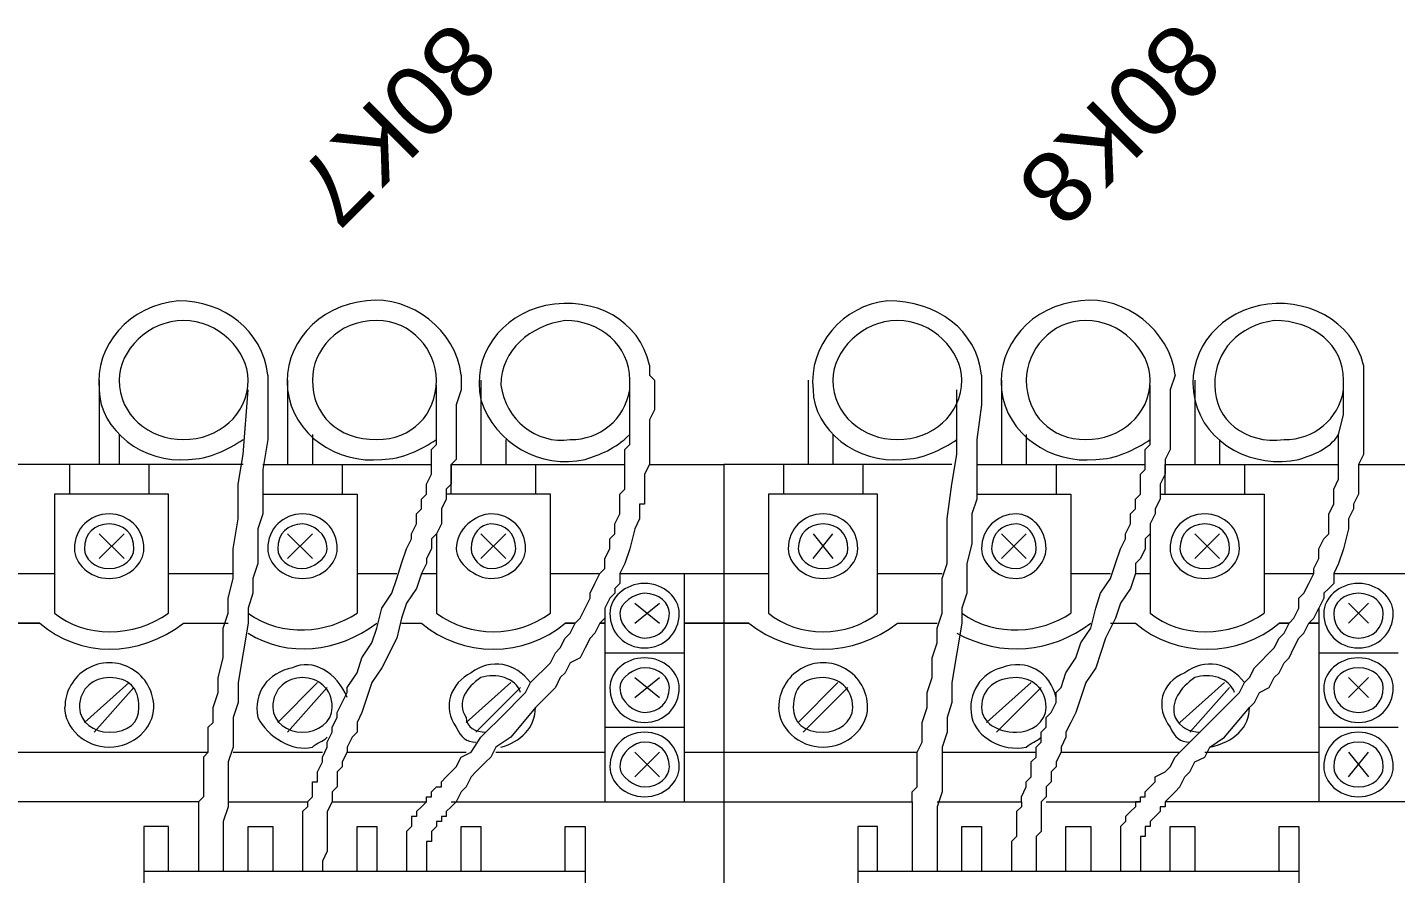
# Model space of a CAD drawing. Header units: millimetres. Extents: x 1004 to 59588, y 686 to 38112.
# Drawn here: x 27923.4 to 28085.8, y 7438.8 to 7539.2 of the extents above; entities that cross this region are included whole.
import ezdxf

# ---------------------------------------------------------------- set-up
doc = ezdxf.new("R2010")
doc.units = ezdxf.units.MM
doc.layers.add('PDF10_Geometry', color=7, linetype='Continuous')
doc.layers.add('PDF10_Text', color=7, linetype='Continuous')
doc.styles.add('PDF Arial', font='arial.ttf')

msp = doc.modelspace()

# ---------------------------------------------------------------- linework, layer by layer
at = {"layer": 'PDF10_Geometry', "lineweight": 0}
for points in [[(27997.22, 7499.14), (27997.22, 7497.96), (27997.81, 7497.37), (27997.81, 7496.78), (27997.81, 7496.2), (27997.81, 7495.61), (27997.81, 7495.02), (27997.81, 7493.84), (27997.22, 7492.67), (27997.22, 7491.49), (27997.22, 7490.31), (27997.22, 7488.55), (27997.22, 7487.37), (28006.05, 7487.37), (28006.05, 7353.84), (27996.63, 7353.84)], [(28081.93, 7499.14), (28081.93, 7497.96), (28081.93, 7497.37), (28081.93, 7496.78), (28081.93, 7496.2), (28081.93, 7495.61), (28081.93, 7495.02), (28081.93, 7493.84), (28081.93, 7492.67), (28081.93, 7491.49), (28081.93, 7490.31), (28081.93, 7488.55), (28081.34, 7487.37), (28090.16, 7487.37), (28090.16, 7353.84), (28081.34, 7353.84)], [(27951.93, 7497.96), (27951.93, 7494.43), (27951.93, 7490.31), (27951.34, 7486.78), (27951.34, 7485.02), (27951.34, 7483.25), (27951.34, 7481.49), (27950.75, 7479.73), (27950.75, 7477.96), (27950.75, 7475.61), (27950.16, 7473.84), (27950.16, 7472.08), (27949.58, 7470.31), (27949.58, 7468.55), (27948.99, 7465.02), (27948.4, 7461.49), (27948.4, 7459.14), (27947.81, 7457.37), (27947.81, 7455.61), (27947.81, 7453.84), (27947.22, 7452.08), (27947.22, 7450.31), (27947.22, 7448.55), (27947.22, 7446.78), (27946.63, 7445.02), (27946.63, 7442.67), (27946.63, 7439.14)], [(27974.87, 7497.96), (27974.87, 7496.2), (27974.28, 7494.43), (27974.28, 7492.08), (27974.28, 7490.9), (27974.28, 7490.31), (27974.28, 7489.14), (27974.28, 7487.96), (27973.69, 7487.37), (27973.69, 7486.2), (27973.69, 7485.02), (27973.1, 7484.43), (27973.1, 7483.25), (27972.52, 7482.08), (27972.52, 7481.49), (27972.52, 7480.31), (27971.93, 7479.14), (27971.34, 7478.55), (27971.34, 7477.37), (27970.75, 7476.2), (27970.75, 7475.61), (27970.16, 7474.43), (27971.93, 7474.43)], [(27997.22, 7497.96), (27997.22, 7497.96)], [(28036.63, 7497.96), (28036.63, 7494.43), (28036.05, 7490.31), (28036.05, 7486.78), (28036.05, 7485.02), (28036.05, 7483.25), (28035.46, 7481.49), (28035.46, 7479.73), (28035.46, 7477.96), (28034.87, 7475.61), (28034.87, 7473.84), (28034.87, 7472.08), (28034.28, 7470.31), (28034.28, 7468.55), (28033.69, 7465.02), (28033.1, 7461.49), (28033.1, 7459.14), (28032.52, 7457.37), (28032.52, 7455.61), (28031.93, 7453.84), (28031.93, 7452.08), (28031.93, 7450.31), (28031.93, 7448.55), (28031.34, 7446.78), (28031.34, 7445.02), (28031.34, 7442.67), (28031.34, 7439.14)], [(28059.58, 7497.96), (28058.99, 7496.2), (28058.99, 7494.43), (28058.99, 7492.08), (28058.99, 7490.9), (28058.99, 7490.31), (28058.99, 7489.14), (28058.4, 7487.96), (28058.4, 7487.37), (28058.4, 7486.2), (28057.81, 7485.02), (28057.81, 7484.43), (28057.81, 7483.25), (28057.22, 7482.08), (28057.22, 7481.49), (28056.63, 7480.31), (28056.63, 7479.14), (28056.05, 7478.55), (28056.05, 7477.37), (28055.46, 7476.2), (28054.87, 7475.61), (28054.87, 7474.43), (28056.63, 7474.43)], [(28081.93, 7497.96), (28081.93, 7497.96)], [(27916.63, 7453.25), (27921.34, 7453.25), (27944.87, 7453.25), (27944.87, 7454.43), (27944.87, 7455.02), (27944.87, 7456.2), (27945.46, 7456.78), (27945.46, 7458.55), (27946.05, 7460.31), (27946.05, 7462.08), (27946.63, 7464.43), (27946.63, 7466.2), (27946.63, 7467.96), (27947.22, 7469.73), (27947.22, 7471.49), (27947.81, 7473.84), (27947.81, 7475.61), (27947.81, 7477.37), (27948.4, 7480.9), (27948.4, 7485.02), (27948.99, 7488.55), (27949.58, 7496.2)], [(27931.93, 7497.37), (27931.93, 7487.37)], [(27947.22, 7447.37), (27956.63, 7447.37), (27957.22, 7447.96), (27957.22, 7449.14), (27957.22, 7449.73), (27957.81, 7449.73), (27957.81, 7450.31), (27957.81, 7450.9), (27958.4, 7452.08), (27958.4, 7452.67), (27958.99, 7453.84), (27958.99, 7454.43), (27959.58, 7455.61), (27959.58, 7456.2), (27960.16, 7457.37), (27960.16, 7457.96), (27960.75, 7459.14), (27961.34, 7460.31), (27961.34, 7460.9), (27962.52, 7462.67), (27963.1, 7464.43), (27964.28, 7466.2), (27964.87, 7467.96), (27965.46, 7470.31), (27966.63, 7472.08), (27967.22, 7473.84), (27967.81, 7475.61), (27968.4, 7477.37), (27968.99, 7478.55), (27968.99, 7479.14), (27969.58, 7480.31), (27969.58, 7481.49), (27970.16, 7482.08), (27970.16, 7483.25), (27970.75, 7483.84), (27970.75, 7485.02), (27971.34, 7486.2), (27971.34, 7486.78), (27971.34, 7487.96), (27971.34, 7489.14), (27971.93, 7489.73), (27971.93, 7490.9), (27971.93, 7492.08), (27971.93, 7492.67), (27971.93, 7493.84), (27971.93, 7495.02), (27971.93, 7496.78)], [(27954.28, 7497.37), (27954.28, 7487.37)], [(27977.22, 7497.37), (27977.22, 7487.37)], [(27985.46, 7474.43), (27991.34, 7474.43), (27991.93, 7475.02), (27991.93, 7476.2), (27992.52, 7477.37), (27992.52, 7478.55), (27993.1, 7479.14), (27993.1, 7480.31), (27993.69, 7481.49), (27993.69, 7482.67), (27993.69, 7483.84), (27994.28, 7484.43), (27994.28, 7485.61), (27994.28, 7486.78), (27994.28, 7487.96), (27994.28, 7489.14), (27994.87, 7489.73), (27994.87, 7490.9), (27994.87, 7493.25), (27994.87, 7495.02), (27994.87, 7497.37)], [(28001.34, 7453.25), (28006.05, 7453.25), (28028.99, 7453.25), (28029.58, 7454.43), (28029.58, 7455.02), (28029.58, 7456.2), (28029.58, 7456.78), (28030.16, 7458.55), (28030.16, 7460.31), (28030.75, 7462.08), (28030.75, 7464.43), (28031.34, 7466.2), (28031.34, 7467.96), (28031.93, 7469.73), (28031.93, 7471.49), (28031.93, 7473.84), (28032.52, 7475.61), (28032.52, 7477.37), (28032.52, 7480.9), (28033.1, 7485.02), (28033.69, 7488.55), (28033.69, 7496.2)], [(28016.05, 7497.37), (28016.05, 7487.37)], [(28031.34, 7447.37), (28041.34, 7447.37), (28041.34, 7447.96), (28041.93, 7449.14), (28041.93, 7449.73), (28042.52, 7450.31), (28042.52, 7450.9), (28042.52, 7452.08), (28043.1, 7452.67), (28043.1, 7453.84), (28043.69, 7454.43), (28043.69, 7455.61), (28044.28, 7456.2), (28044.28, 7457.37), (28044.87, 7457.96), (28045.46, 7459.14), (28045.46, 7460.31), (28046.05, 7460.9), (28046.63, 7462.67), (28047.81, 7464.43), (28048.4, 7466.2), (28049.58, 7467.96), (28050.16, 7470.31), (28050.75, 7472.08), (28051.93, 7473.84), (28052.52, 7475.61), (28053.1, 7477.37), (28053.69, 7478.55), (28053.69, 7479.14), (28054.28, 7480.31), (28054.28, 7481.49), (28054.87, 7482.08), (28054.87, 7483.25), (28055.46, 7483.84), (28055.46, 7485.02), (28055.46, 7486.2), (28056.05, 7486.78), (28056.05, 7487.96), (28056.05, 7489.14), (28056.63, 7489.73), (28056.63, 7490.9), (28056.63, 7492.08), (28056.63, 7492.67), (28056.63, 7493.84), (28056.63, 7495.02), (28056.63, 7496.78)], [(28038.99, 7497.37), (28038.99, 7487.37)], [(28061.93, 7497.37), (28061.93, 7487.37)], [(28070.16, 7474.43), (28076.05, 7474.43), (28076.05, 7475.02), (28076.63, 7476.2), (28076.63, 7477.37), (28077.22, 7478.55), (28077.81, 7479.14), (28077.81, 7480.31), (28077.81, 7481.49), (28078.4, 7482.67), (28078.4, 7483.84), (28078.4, 7484.43), (28078.99, 7485.61), (28078.99, 7486.78), (28078.99, 7487.96), (28078.99, 7489.14), (28078.99, 7489.73), (28078.99, 7490.9), (28079.58, 7493.25), (28079.58, 7495.02), (28079.58, 7497.37)], [(27934.28, 7490.9), (27934.28, 7487.37)], [(27957.22, 7490.9), (27957.22, 7487.37)], [(27980.16, 7490.31), (27980.16, 7487.37)], [(28018.99, 7490.9), (28018.99, 7487.37)], [(28041.93, 7490.9), (28041.93, 7487.37)], [(28064.87, 7490.31), (28064.87, 7487.37)], [(27948.99, 7487.37), (27921.34, 7487.37), (27921.34, 7353.84), (27948.99, 7353.84)], [(27928.4, 7487.37), (27928.4, 7483.84)], [(27937.81, 7487.37), (27937.81, 7483.84)], [(27951.34, 7487.37), (27971.34, 7487.37)], [(27960.75, 7487.37), (27960.75, 7483.84)], [(27973.69, 7483.84), (27973.69, 7487.37), (27994.28, 7487.37)], [(27983.69, 7487.37), (27983.69, 7483.84)], [(27997.22, 7487.37), (27996.63, 7486.2), (27996.63, 7485.02), (27996.63, 7483.84), (27996.63, 7482.67), (27996.05, 7482.67), (27996.05, 7482.08), (27996.05, 7480.9), (27995.46, 7479.73), (27994.87, 7477.37), (27994.28, 7475.61), (27993.69, 7474.43), (28006.05, 7474.43), (28011.34, 7474.43)], [(28033.1, 7487.37), (28006.05, 7487.37), (28006.05, 7353.84), (28033.69, 7353.84)], [(28013.1, 7487.37), (28013.1, 7483.84)], [(28022.52, 7487.37), (28022.52, 7483.84)], [(28036.05, 7487.37), (28056.05, 7487.37)], [(28045.46, 7487.37), (28045.46, 7483.84)], [(28058.4, 7483.84), (28058.4, 7487.37), (28078.99, 7487.37)], [(28067.81, 7487.37), (28067.81, 7483.84)], [(28081.34, 7487.37), (28081.34, 7486.2), (28081.34, 7485.02), (28081.34, 7483.84), (28080.75, 7482.67), (28080.75, 7482.08), (28080.16, 7480.9), (28080.16, 7479.73), (28079.58, 7477.37), (28078.99, 7475.61), (28078.4, 7474.43), (28090.16, 7474.43), (28095.46, 7474.43)], [(27940.16, 7469.73), (27940.16, 7483.84), (27926.63, 7483.84), (27926.63, 7469.73)], [(27951.34, 7483.84), (27962.52, 7483.84), (27962.52, 7469.73)], [(28024.28, 7469.73), (28024.28, 7483.84), (28011.34, 7483.84), (28011.34, 7469.73)], [(28036.05, 7483.84), (28047.22, 7483.84), (28047.22, 7469.73)], [(28057.81, 7483.84), (28070.16, 7483.84), (28070.16, 7469.73)], [(28080.75, 7482.67), (28080.75, 7482.67)], [(27931.93, 7476.2), (27934.87, 7479.14)], [(27931.93, 7479.14), (27934.87, 7476.2)], [(27954.28, 7476.2), (27957.22, 7479.14)], [(27954.28, 7479.14), (27957.22, 7476.2)], [(27977.22, 7476.2), (27980.16, 7479.14)], [(27977.22, 7479.14), (27980.16, 7476.2)], [(28016.63, 7476.2), (28018.99, 7479.14)], [(28016.63, 7479.14), (28018.99, 7476.2)], [(28038.99, 7476.2), (28041.93, 7479.14)], [(28038.99, 7479.14), (28041.93, 7476.2)], [(28056.63, 7479.14), (28056.63, 7469.73)], [(28061.93, 7476.2), (28064.87, 7479.14)], [(28061.93, 7479.14), (28064.87, 7476.2)], [(27908.99, 7474.43), (27921.34, 7474.43), (27926.63, 7474.43)], [(27940.16, 7474.43), (27947.81, 7474.43)], [(27961.34, 7453.25), (27960.75, 7452.08), (27960.75, 7451.49), (27960.16, 7450.9), (27960.16, 7449.73), (27960.16, 7449.14), (27959.58, 7448.55), (27959.58, 7447.96), (27959.58, 7447.37), (27970.75, 7447.37), (27970.75, 7447.96), (27971.34, 7447.96), (27971.34, 7448.55), (27971.93, 7449.14), (27972.52, 7449.14), (27972.52, 7449.73), (27973.1, 7450.31), (27973.69, 7450.9), (27974.28, 7451.49), (27974.87, 7452.67), (27976.05, 7453.25), (27977.22, 7455.02), (27980.16, 7457.96), (27981.93, 7459.73), (27982.52, 7460.31), (27983.1, 7461.49), (27983.69, 7462.08), (27984.87, 7463.25), (27985.46, 7463.84), (27986.05, 7465.02), (27986.63, 7465.61), (27987.22, 7466.78), (27987.81, 7467.37), (27988.4, 7468.55), (27987.22, 7468.55), (27988.4, 7468.55), (27988.99, 7469.14), (27989.58, 7470.31), (27990.16, 7471.49), (27990.16, 7472.08), (27990.75, 7473.25), (27991.34, 7474.43)], [(27970.16, 7474.43), (27969.58, 7472.67), (27968.4, 7470.9), (27967.81, 7469.14), (27967.22, 7466.78), (27965.46, 7463.25), (27964.28, 7461.49), (27963.69, 7459.73), (27963.1, 7457.96), (27962.52, 7456.78), (27962.52, 7455.61), (27961.93, 7455.02), (27961.34, 7453.84), (27961.34, 7453.25), (27975.46, 7453.25)], [(27962.52, 7474.43), (27967.22, 7474.43)], [(27993.69, 7474.43), (27993.69, 7473.84), (27993.69, 7473.25), (27993.1, 7472.67), (27993.1, 7472.08), (27992.52, 7471.49), (27991.93, 7470.31), (27991.93, 7447.37)], [(28001.34, 7474.43), (28001.34, 7447.37)], [(28024.28, 7474.43), (28031.93, 7474.43)], [(28054.87, 7474.43), (28054.28, 7472.67), (28053.1, 7470.9), (28052.52, 7469.14), (28051.34, 7466.78), (28050.16, 7463.25), (28048.99, 7461.49), (28048.4, 7459.73), (28047.81, 7457.96), (28047.22, 7456.78), (28046.63, 7455.61), (28046.63, 7455.02), (28046.05, 7453.84), (28046.05, 7453.25), (28060.16, 7453.25), (28061.93, 7455.02), (28064.87, 7457.96), (28066.63, 7459.73), (28067.22, 7460.31), (28067.81, 7461.49), (28068.4, 7462.08), (28068.99, 7463.25), (28069.58, 7463.84), (28070.75, 7465.02), (28071.34, 7465.61), (28071.93, 7466.78), (28072.52, 7467.37), (28073.1, 7468.55), (28071.93, 7468.55), (28073.1, 7468.55), (28073.69, 7469.14), (28074.28, 7470.31), (28074.28, 7471.49), (28074.87, 7472.08), (28075.46, 7473.25), (28076.05, 7474.43)], [(28047.22, 7474.43), (28051.93, 7474.43)], [(28078.4, 7474.43), (28078.4, 7473.84), (28078.4, 7473.25), (28077.81, 7472.67), (28077.22, 7472.08), (28077.22, 7471.49), (28076.63, 7470.31), (28076.63, 7447.37)], [(27993.1, 7472.67), (27993.1, 7472.67)], [(28077.81, 7472.67), (28077.81, 7472.67)], [(27991.93, 7470.31), (27991.93, 7469.14), (27991.34, 7468.55), (27991.93, 7468.55), (27991.34, 7468.55), (27990.75, 7467.37), (27990.16, 7466.78), (27989.58, 7465.61), (27988.99, 7464.43), (27987.81, 7463.84), (27987.22, 7462.67), (27986.63, 7462.08), (27986.05, 7460.9), (27985.46, 7460.31), (27984.28, 7459.14), (27983.69, 7458.55), (27980.75, 7455.02), (27978.99, 7453.84), (27978.4, 7452.67), (27977.81, 7452.08), (27976.63, 7450.9), (27976.05, 7450.31), (27975.46, 7449.14), (27974.87, 7448.55), (27974.28, 7447.37), (27973.69, 7446.78), (27973.1, 7446.2), (27973.1, 7445.61), (27972.52, 7445.61), (27972.52, 7445.02), (27971.93, 7445.02), (27971.93, 7444.43), (27971.34, 7443.84), (27971.34, 7443.25), (27971.34, 7442.67), (27970.75, 7442.67), (27970.75, 7442.08), (27970.75, 7441.49), (27970.75, 7440.9), (27970.75, 7440.31), (27970.75, 7439.14)], [(27995.46, 7470.9), (27998.4, 7468.55)], [(27995.46, 7468.55), (27998.4, 7470.9)], [(28090.16, 7447.37), (28058.4, 7447.37), (28059.58, 7448.55), (28060.16, 7449.14), (28060.75, 7450.31), (28061.34, 7450.9), (28061.93, 7452.08), (28063.1, 7452.67), (28063.69, 7453.84), (28065.46, 7455.02), (28068.4, 7458.55), (28068.99, 7459.14), (28069.58, 7460.31), (28070.75, 7460.9), (28071.34, 7462.08), (28071.93, 7462.67), (28072.52, 7463.84), (28073.1, 7464.43), (28073.69, 7465.61), (28074.28, 7466.78), (28074.87, 7467.37), (28075.46, 7468.55), (28076.63, 7468.55), (28075.46, 7468.55), (28076.05, 7469.14), (28076.63, 7470.31)], [(28080.16, 7470.9), (28082.52, 7468.55)], [(28080.16, 7468.55), (28082.52, 7470.9)], [(27924.87, 7468.55), (27924.87, 7468.55)], [(27926.63, 7469.73), (27926.63, 7469.73)], [(27941.93, 7468.55), (27947.22, 7468.55)], [(27964.87, 7468.55), (27964.87, 7468.55)], [(27967.81, 7468.55), (27970.16, 7468.55)], [(28008.99, 7468.55), (28008.99, 7468.55)], [(28011.34, 7469.73), (28011.34, 7469.73)], [(28026.63, 7468.55), (28031.34, 7468.55)], [(28049.58, 7468.55), (28049.58, 7468.55)], [(28051.93, 7468.55), (28054.87, 7468.55)], [(27991.93, 7465.02), (28001.34, 7465.02)], [(28076.63, 7465.02), (28086.05, 7465.02)], [(27995.46, 7462.08), (27998.4, 7459.73)], [(27995.46, 7459.73), (27998.4, 7462.08)], [(28080.16, 7462.08), (28082.52, 7459.73)], [(28080.16, 7459.73), (28082.52, 7462.08)], [(27930.16, 7456.78), (27935.46, 7461.49)], [(27931.34, 7455.61), (27936.05, 7460.9)], [(27953.1, 7456.78), (27957.81, 7461.49)], [(27954.28, 7455.61), (27958.99, 7460.9)], [(27975.46, 7456.78), (27980.75, 7461.49)], [(27976.63, 7455.61), (27981.93, 7460.9)], [(28014.87, 7456.78), (28019.58, 7461.49)], [(28015.46, 7455.61), (28020.75, 7460.9)], [(28037.22, 7456.78), (28042.52, 7461.49)], [(28038.4, 7455.61), (28043.69, 7460.9)], [(28060.16, 7456.78), (28065.46, 7461.49)], [(28061.34, 7455.61), (28066.05, 7460.9)], [(27991.93, 7456.2), (28001.34, 7456.2)], [(28076.63, 7456.2), (28086.05, 7456.2)], [(27944.87, 7453.25), (27944.28, 7452.67), (27944.28, 7451.49), (27944.28, 7450.9), (27944.28, 7450.31), (27944.28, 7449.14), (27944.28, 7448.55), (27944.28, 7447.96), (27943.69, 7447.37), (27921.34, 7447.37)], [(27947.81, 7453.25), (27958.4, 7453.25)], [(27973.69, 7447.37), (28006.05, 7447.37), (28028.4, 7447.37), (28028.4, 7447.96), (28028.4, 7448.55), (28028.99, 7449.14), (28028.99, 7450.31), (28028.99, 7450.9), (28028.99, 7451.49), (28028.99, 7452.67), (28028.99, 7453.25)], [(27978.99, 7453.25), (27991.93, 7453.25)], [(27995.46, 7453.25), (27998.4, 7450.31)], [(27995.46, 7450.31), (27998.4, 7453.25)], [(28031.93, 7453.25), (28043.1, 7453.25)], [(28046.05, 7453.25), (28045.46, 7452.08), (28045.46, 7451.49), (28044.87, 7450.9), (28044.87, 7449.73), (28044.28, 7449.14), (28044.28, 7448.55), (28044.28, 7447.96), (28043.69, 7447.37), (28043.69, 7446.2), (28043.69, 7445.61), (28043.69, 7445.02), (28043.69, 7444.43), (28043.69, 7443.84), (28043.1, 7443.25), (28043.1, 7442.67), (28043.1, 7442.08), (28043.1, 7441.49), (28043.1, 7440.31), (28043.1, 7439.14)], [(28044.28, 7447.37), (28055.46, 7447.37), (28055.46, 7447.96), (28056.05, 7447.96), (28056.05, 7448.55), (28056.63, 7449.14), (28057.22, 7449.73), (28057.22, 7450.31), (28058.4, 7450.9), (28058.99, 7451.49), (28059.58, 7452.67), (28060.16, 7453.25)], [(28063.1, 7453.25), (28076.63, 7453.25)], [(28080.16, 7453.25), (28082.52, 7450.31)], [(28080.16, 7450.31), (28082.52, 7453.25)], [(27957.81, 7450.9), (27957.81, 7450.9)], [(28042.52, 7450.9), (28042.52, 7450.9)], [(28041.93, 7449.73), (28041.93, 7449.73)], [(28056.63, 7449.14), (28056.63, 7449.14)], [(27943.69, 7447.37), (27943.69, 7445.61), (27943.69, 7445.02), (27943.69, 7444.43), (27943.69, 7443.25), (27943.69, 7442.67), (27943.69, 7442.08), (27943.69, 7440.9), (27943.69, 7440.31), (27943.69, 7439.73), (27943.69, 7439.14)], [(27956.63, 7447.37), (27956.63, 7446.78), (27956.05, 7446.2), (27956.05, 7445.61), (27956.05, 7445.02), (27956.05, 7444.43), (27956.05, 7443.84), (27956.05, 7443.25), (27956.05, 7442.67), (27956.05, 7442.08), (27956.05, 7440.9), (27956.05, 7440.31), (27956.05, 7439.14)], [(27959.58, 7447.37), (27958.99, 7446.2), (27958.99, 7445.61), (27958.99, 7445.02), (27958.99, 7444.43), (27958.99, 7443.84), (27958.99, 7443.25), (27958.99, 7442.67), (27958.99, 7442.08), (27958.99, 7441.49), (27958.4, 7440.31), (27958.4, 7439.14)], [(27970.75, 7447.37), (27970.16, 7446.78), (27969.58, 7446.2), (27969.58, 7445.61), (27968.99, 7445.61), (27968.99, 7445.02), (27968.99, 7444.43), (27968.4, 7443.84), (27968.4, 7443.25), (27968.4, 7442.67), (27968.4, 7442.08), (27968.4, 7441.49), (27968.4, 7440.9), (27968.4, 7440.31), (27968.4, 7439.14)], [(27970.75, 7447.37), (27970.75, 7447.37)], [(28028.4, 7447.37), (28028.4, 7445.61), (28028.4, 7445.02), (28028.4, 7444.43), (28028.4, 7443.25), (28028.4, 7442.67), (28028.4, 7442.08), (28028.4, 7440.9), (28028.4, 7440.31), (28028.4, 7439.73), (28028.4, 7439.14)], [(28041.34, 7447.37), (28041.34, 7446.78), (28040.75, 7446.2), (28040.75, 7445.61), (28040.75, 7445.02), (28040.75, 7444.43), (28040.75, 7443.84), (28040.75, 7443.25), (28040.16, 7442.67), (28040.16, 7442.08), (28040.16, 7440.9), (28040.16, 7440.31), (28040.16, 7439.14)], [(28055.46, 7447.37), (28054.87, 7447.37), (28054.87, 7446.78), (28054.28, 7446.2), (28053.69, 7445.61), (28053.69, 7445.02), (28053.1, 7444.43), (28053.1, 7443.84), (28053.1, 7443.25), (28053.1, 7442.67), (28053.1, 7442.08), (28053.1, 7441.49), (28053.1, 7440.9), (28053.1, 7440.31), (28053.1, 7439.14)], [(28058.4, 7447.37), (28058.4, 7446.78), (28057.81, 7446.78), (28057.81, 7446.2), (28057.22, 7445.61), (28056.63, 7445.02), (28056.63, 7444.43), (28056.05, 7444.43), (28056.05, 7443.84), (28056.05, 7443.25), (28055.46, 7443.25), (28055.46, 7442.67), (28055.46, 7442.08), (28055.46, 7441.49), (28055.46, 7440.9), (28055.46, 7440.31), (28055.46, 7439.14)], [(27956.05, 7445.61), (27956.05, 7445.61)], [(27969.58, 7446.2), (27969.58, 7446.2)], [(27970.16, 7446.78), (27970.16, 7446.78)], [(27973.69, 7446.78), (27973.69, 7446.78)], [(28040.75, 7445.61), (28040.75, 7445.61)], [(28053.69, 7445.61), (28053.69, 7445.61)], [(28054.28, 7446.2), (28054.28, 7446.2)], [(28054.87, 7446.78), (28054.87, 7446.78)], [(28057.22, 7445.61), (28057.22, 7445.61)], [(27940.16, 7439.14), (27940.16, 7444.43), (27937.22, 7444.43), (27937.22, 7396.78), (27940.16, 7396.78), (27940.16, 7402.08)], [(27949.58, 7439.14), (27949.58, 7444.43), (27952.52, 7444.43), (27952.52, 7439.14)], [(27956.05, 7445.02), (27956.05, 7445.02)], [(27958.99, 7445.02), (27958.99, 7445.02)], [(27962.52, 7439.14), (27962.52, 7444.43), (27964.87, 7444.43), (27964.87, 7439.14)], [(27968.99, 7445.02), (27968.99, 7445.02)], [(27971.93, 7444.43), (27971.93, 7444.43)], [(27974.87, 7439.14), (27974.87, 7444.43), (27977.22, 7444.43), (27977.22, 7439.14)], [(27987.22, 7439.14), (27987.22, 7444.43), (27989.58, 7444.43), (27989.58, 7396.78), (27987.22, 7396.78), (27987.22, 7402.08)], [(28024.28, 7439.14), (28024.28, 7444.43), (28021.93, 7444.43), (28021.93, 7396.78), (28024.28, 7396.78), (28024.28, 7402.08)], [(28034.28, 7439.14), (28034.28, 7444.43), (28036.63, 7444.43), (28036.63, 7439.14)], [(28040.75, 7445.02), (28040.75, 7445.02)], [(28043.69, 7445.02), (28043.69, 7445.02)], [(28046.63, 7439.14), (28046.63, 7444.43), (28049.58, 7444.43), (28049.58, 7439.14)], [(28053.69, 7445.02), (28053.69, 7445.02)], [(28056.63, 7445.02), (28056.63, 7445.02)], [(28058.99, 7439.14), (28058.99, 7444.43), (28061.93, 7444.43), (28061.93, 7439.14)], [(28071.93, 7439.14), (28071.93, 7444.43), (28074.28, 7444.43), (28074.28, 7396.78), (28071.93, 7396.78), (28071.93, 7402.08)], [(27956.05, 7443.25), (27956.05, 7443.25)], [(27958.99, 7443.84), (27958.99, 7443.84)], [(27968.4, 7443.84), (27968.4, 7443.84)], [(27970.75, 7442.67), (27970.75, 7442.67)], [(27971.34, 7443.84), (27971.34, 7443.84)], [(27971.34, 7443.25), (27971.34, 7443.25)], [(27971.34, 7443.25), (27971.34, 7443.25)], [(28040.75, 7443.25), (28040.75, 7443.25)], [(28043.69, 7443.84), (28043.69, 7443.84)], [(28053.1, 7443.84), (28053.1, 7443.84)], [(28055.46, 7442.67), (28055.46, 7442.67)], [(28055.46, 7442.67), (28055.46, 7442.67)], [(28056.05, 7443.84), (28056.05, 7443.84)], [(28056.05, 7443.25), (28056.05, 7443.25)], [(27968.4, 7442.08), (27968.4, 7442.08)], [(27970.75, 7442.08), (27970.75, 7442.08)], [(27970.75, 7442.08), (27970.75, 7442.08)], [(28053.1, 7442.08), (28053.1, 7442.08)], [(28055.46, 7442.08), (28055.46, 7442.08)], [(28055.46, 7442.08), (28055.46, 7442.08)], [(27937.22, 7439.14), (27989.58, 7439.14)], [(28021.93, 7439.14), (28074.28, 7439.14)]]:
    msp.add_lwpolyline(points, dxfattribs=at)
msp.add_lwpolyline([(27971.93, 7479.14), (27971.93, 7469.73, 0.326087), (27985.46, 7469.73), (27985.46, 7483.84), (27973.1, 7483.84)], format="xyb", dxfattribs=at)
for points in [[(27924.87, 7468.55), (27921.34, 7468.55)], [(28006.05, 7468.55), (28001.34, 7468.55)], [(28008.99, 7468.55), (28006.05, 7468.55)]]:
    msp.add_lwpolyline(points, close=True, dxfattribs=at)
for centre, radius, start, end in [((27987.26, 7498.24), 10.54, 197.7947, 282.7156), ((28017.81, 7479.61), 14.15, 231.4199, 308.5801), ((27933.13, 7458.57), 5.27, 359.7603, 180.2397), ((28017.83, 7458.57), 5.27, 359.7603, 180.2397)]:
    msp.add_arc(centre, radius, start, end, dxfattribs=at)
for points in [[(27974.87, 7497.96), (27974.28, 7503.25), (27968.99, 7507.37), (27963.69, 7506.78)], [(27997.22, 7499.14), (27996.05, 7504.43), (27990.75, 7507.37), (27984.87, 7506.2)], [(28059.58, 7497.96), (28058.99, 7503.25), (28053.69, 7507.37), (28048.4, 7506.78)], [(28081.93, 7499.14), (28080.75, 7504.43), (28074.87, 7507.37), (28069.58, 7506.2)], [(27941.34, 7506.78), (27935.46, 7506.2), (27931.34, 7501.49), (27931.93, 7496.2)], [(27951.93, 7497.96), (27951.34, 7503.25), (27946.63, 7506.78), (27941.34, 7506.78)], [(27963.69, 7506.78), (27957.81, 7506.2), (27953.69, 7501.49), (27954.28, 7496.2)], [(27984.87, 7506.2), (27979.58, 7505.02), (27976.05, 7500.31), (27977.22, 7495.02)], [(28025.46, 7506.78), (28020.16, 7506.2), (28016.05, 7501.49), (28016.63, 7496.2)], [(28036.63, 7497.96), (28036.05, 7503.25), (28031.34, 7506.78), (28025.46, 7506.78)], [(28048.4, 7506.78), (28042.52, 7506.2), (28038.4, 7501.49), (28038.99, 7496.2)], [(28069.58, 7506.2), (28064.28, 7505.02), (28060.75, 7500.31), (28061.93, 7495.02)], [(27941.93, 7504.43), (27937.81, 7504.43), (27934.28, 7500.9), (27934.28, 7497.37)], [(27949.58, 7497.37), (27949.58, 7500.9), (27946.05, 7504.43), (27941.93, 7504.43)], [(27964.87, 7504.43), (27960.16, 7504.43), (27957.22, 7500.9), (27957.22, 7497.37)], [(27971.93, 7497.37), (27971.93, 7500.9), (27968.99, 7504.43), (27964.87, 7504.43)], [(27987.22, 7504.43), (27983.1, 7503.84), (27979.58, 7500.9), (27979.58, 7496.78)], [(27994.87, 7497.37), (27994.87, 7501.49), (27991.34, 7504.43), (27987.22, 7504.43)], [(28026.63, 7504.43), (28022.52, 7504.43), (28018.99, 7500.9), (28018.99, 7497.37)], [(28034.28, 7497.37), (28034.28, 7500.9), (28030.75, 7504.43), (28026.63, 7504.43)], [(28048.99, 7504.43), (28044.87, 7504.43), (28041.93, 7500.9), (28041.93, 7497.37)], [(28056.63, 7497.37), (28056.63, 7500.9), (28053.1, 7504.43), (28048.99, 7504.43)], [(28071.34, 7504.43), (28067.22, 7503.84), (28064.28, 7500.9), (28064.28, 7496.78)], [(28079.58, 7497.37), (28079.58, 7501.49), (28076.05, 7504.43), (28071.34, 7504.43)], [(27931.93, 7496.2), (27931.93, 7491.49), (27937.22, 7487.37), (27942.52, 7487.96)], [(27934.28, 7497.37), (27934.28, 7493.25), (27937.81, 7490.31), (27941.93, 7490.31)], [(27941.93, 7490.31), (27946.05, 7490.31), (27949.58, 7493.25), (27949.58, 7497.37)], [(27954.28, 7496.2), (27954.87, 7490.9), (27960.16, 7487.37), (27965.46, 7487.96)], [(27957.22, 7497.37), (27957.22, 7493.25), (27960.16, 7490.31), (27964.87, 7490.31)], [(27964.87, 7490.31), (27968.99, 7490.31), (27971.93, 7493.25), (27971.93, 7497.37)], [(27979.58, 7496.78), (27980.16, 7492.67), (27983.69, 7489.73), (27987.81, 7490.31)], [(27987.81, 7490.31), (27991.34, 7490.31), (27994.28, 7492.67), (27994.87, 7496.2)], [(28016.63, 7496.2), (28016.63, 7491.49), (28021.93, 7487.37), (28027.22, 7487.96)], [(28018.99, 7497.37), (28018.99, 7493.25), (28022.52, 7490.31), (28026.63, 7490.31)], [(28026.63, 7490.31), (28030.75, 7490.31), (28034.28, 7493.25), (28034.28, 7497.37)], [(28038.99, 7496.2), (28039.58, 7490.9), (28044.87, 7487.37), (28050.16, 7487.96)], [(28041.93, 7497.37), (28041.93, 7493.25), (28044.87, 7490.31), (28048.99, 7490.31)], [(28048.99, 7490.31), (28053.1, 7490.31), (28056.63, 7493.25), (28056.63, 7497.37)], [(28064.28, 7496.78), (28064.28, 7492.67), (28067.81, 7489.73), (28072.52, 7490.31)], [(28072.52, 7490.31), (28076.05, 7490.31), (28078.99, 7492.67), (28079.58, 7496.2)], [(28061.93, 7495.02), (28063.1, 7489.73), (28068.99, 7486.78), (28074.28, 7487.96)], [(27942.52, 7487.96), (27944.87, 7487.96), (27947.22, 7489.14), (27948.99, 7490.31)], [(27965.46, 7487.96), (27967.81, 7487.96), (27970.16, 7489.14), (27971.93, 7490.31)], [(27989.58, 7487.96), (27991.34, 7488.55), (27993.1, 7489.14), (27994.87, 7490.9)], [(28027.22, 7487.96), (28029.58, 7487.96), (28031.93, 7489.14), (28033.69, 7490.31)], [(28050.16, 7487.96), (28052.52, 7487.96), (28054.87, 7489.14), (28056.63, 7490.31)], [(28074.28, 7487.96), (28076.05, 7488.55), (28077.81, 7489.14), (28078.99, 7490.9)], [(27933.1, 7481.49), (27930.75, 7481.49), (27928.99, 7479.73), (27928.99, 7477.37)], [(27937.22, 7477.37), (27937.22, 7479.73), (27935.46, 7481.49), (27933.1, 7481.49)], [(27956.05, 7481.49), (27953.69, 7481.49), (27951.93, 7479.73), (27951.93, 7477.37)], [(27960.16, 7477.37), (27960.16, 7479.73), (27958.4, 7481.49), (27956.05, 7481.49)], [(27978.4, 7481.49), (27976.63, 7481.49), (27974.28, 7479.73), (27974.28, 7477.37)], [(27982.52, 7477.37), (27982.52, 7479.73), (27980.75, 7481.49), (27978.4, 7481.49)], [(28017.81, 7481.49), (28015.46, 7481.49), (28013.69, 7479.73), (28013.69, 7477.37)], [(28021.93, 7477.37), (28021.93, 7479.73), (28020.16, 7481.49), (28017.81, 7481.49)], [(28040.75, 7481.49), (28038.4, 7481.49), (28036.63, 7479.73), (28036.63, 7477.37)], [(28044.28, 7477.37), (28044.28, 7479.73), (28042.52, 7481.49), (28040.75, 7481.49)], [(28063.1, 7481.49), (28060.75, 7481.49), (28058.99, 7479.73), (28058.99, 7477.37)], [(28067.22, 7477.37), (28067.22, 7479.73), (28065.46, 7481.49), (28063.1, 7481.49)], [(27933.1, 7480.31), (27931.34, 7480.31), (27930.16, 7479.14), (27930.16, 7477.37)], [(27936.05, 7477.37), (27936.05, 7479.14), (27934.87, 7480.31), (27933.1, 7480.31)], [(27956.05, 7480.31), (27954.28, 7480.31), (27953.1, 7479.14), (27953.1, 7477.37)], [(27958.99, 7477.37), (27958.99, 7479.14), (27957.22, 7480.31), (27956.05, 7480.31)], [(27978.4, 7480.31), (27977.22, 7480.31), (27976.05, 7479.14), (27976.05, 7477.37)], [(27981.34, 7477.37), (27981.34, 7479.14), (27980.16, 7480.31), (27978.4, 7480.31)], [(28017.81, 7480.31), (28016.05, 7480.31), (28014.87, 7479.14), (28014.87, 7477.37)], [(28020.75, 7477.37), (28020.75, 7479.14), (28019.58, 7480.31), (28017.81, 7480.31)], [(28040.75, 7480.31), (28038.99, 7480.31), (28037.81, 7479.14), (28037.81, 7477.37)], [(28043.1, 7477.37), (28043.1, 7479.14), (28041.93, 7480.31), (28040.75, 7480.31)], [(28063.1, 7480.31), (28061.34, 7480.31), (28060.16, 7479.14), (28060.16, 7477.37)], [(28066.05, 7477.37), (28066.05, 7479.14), (28064.87, 7480.31), (28063.1, 7480.31)], [(27928.99, 7477.37), (27928.99, 7475.61), (27930.75, 7473.84), (27933.1, 7473.84)], [(27930.16, 7477.37), (27930.16, 7476.2), (27931.34, 7475.02), (27933.1, 7475.02)], [(27933.1, 7475.02), (27934.87, 7475.02), (27936.05, 7476.2), (27936.05, 7477.37)], [(27933.1, 7473.84), (27935.46, 7473.84), (27937.22, 7475.61), (27937.22, 7477.37)], [(27951.93, 7477.37), (27951.93, 7475.61), (27953.69, 7473.84), (27956.05, 7473.84)], [(27953.1, 7477.37), (27953.1, 7476.2), (27954.28, 7475.02), (27956.05, 7475.02)], [(27956.05, 7475.02), (27957.22, 7475.02), (27958.99, 7476.2), (27958.99, 7477.37)], [(27956.05, 7473.84), (27958.4, 7473.84), (27960.16, 7475.61), (27960.16, 7477.37)], [(27974.28, 7477.37), (27974.28, 7475.61), (27976.63, 7473.84), (27978.4, 7473.84)], [(27976.05, 7477.37), (27976.05, 7476.2), (27977.22, 7475.02), (27978.4, 7475.02)], [(27978.4, 7475.02), (27980.16, 7475.02), (27981.34, 7476.2), (27981.34, 7477.37)], [(27978.4, 7473.84), (27980.75, 7473.84), (27982.52, 7475.61), (27982.52, 7477.37)], [(28013.69, 7477.37), (28013.69, 7475.61), (28015.46, 7473.84), (28017.81, 7473.84)], [(28014.87, 7477.37), (28014.87, 7476.2), (28016.05, 7475.02), (28017.81, 7475.02)], [(28017.81, 7475.02), (28019.58, 7475.02), (28020.75, 7476.2), (28020.75, 7477.37)], [(28017.81, 7473.84), (28020.16, 7473.84), (28021.93, 7475.61), (28021.93, 7477.37)], [(28036.63, 7477.37), (28036.63, 7475.61), (28038.4, 7473.84), (28040.75, 7473.84)], [(28037.81, 7477.37), (28037.81, 7476.2), (28038.99, 7475.02), (28040.75, 7475.02)], [(28040.75, 7475.02), (28041.93, 7475.02), (28043.1, 7476.2), (28043.1, 7477.37)], [(28040.75, 7473.84), (28042.52, 7473.84), (28044.28, 7475.61), (28044.28, 7477.37)], [(28058.99, 7477.37), (28058.99, 7475.61), (28060.75, 7473.84), (28063.1, 7473.84)], [(28060.16, 7477.37), (28060.16, 7476.2), (28061.34, 7475.02), (28063.1, 7475.02)], [(28063.1, 7475.02), (28064.87, 7475.02), (28066.05, 7476.2), (28066.05, 7477.37)], [(28063.1, 7473.84), (28065.46, 7473.84), (28067.22, 7475.61), (28067.22, 7477.37)], [(27996.63, 7473.25), (27994.28, 7473.25), (27992.52, 7471.49), (27992.52, 7469.73)], [(28000.75, 7469.73), (28000.75, 7471.49), (27998.99, 7473.25), (27996.63, 7473.25)], [(28081.34, 7473.25), (28078.99, 7473.25), (28077.22, 7471.49), (28077.22, 7469.73)], [(28085.46, 7469.73), (28085.46, 7471.49), (28083.69, 7473.25), (28081.34, 7473.25)], [(27996.63, 7472.08), (27995.46, 7472.08), (27993.69, 7470.9), (27993.69, 7469.73)], [(27999.58, 7469.73), (27999.58, 7470.9), (27998.4, 7472.08), (27996.63, 7472.08)], [(28081.34, 7472.08), (28079.58, 7472.08), (28078.4, 7470.9), (28078.4, 7469.73)], [(28084.28, 7469.73), (28084.28, 7470.9), (28083.1, 7472.08), (28081.34, 7472.08)], [(27924.87, 7468.55), (27929.58, 7464.43), (27936.63, 7464.43), (27941.93, 7468.55)], [(27926.63, 7469.73), (27930.16, 7466.78), (27936.05, 7466.78), (27940.16, 7469.73)], [(27949.58, 7469.73), (27953.69, 7466.78), (27958.99, 7467.37), (27962.52, 7469.73)], [(27949.58, 7467.37), (27954.28, 7464.43), (27960.16, 7465.02), (27964.87, 7468.55)], [(27970.16, 7468.55), (27974.87, 7464.43), (27982.52, 7464.43), (27987.22, 7468.55)], [(27992.52, 7469.73), (27992.52, 7467.37), (27994.28, 7465.61), (27996.63, 7465.61)], [(27993.69, 7469.73), (27993.69, 7467.96), (27995.46, 7466.78), (27996.63, 7466.78)], [(27996.63, 7465.61), (27998.99, 7465.61), (28000.75, 7467.37), (28000.75, 7469.73)], [(27996.63, 7466.78), (27998.4, 7466.78), (27999.58, 7467.96), (27999.58, 7469.73)], [(28011.34, 7469.73), (28014.87, 7466.78), (28020.75, 7466.78), (28024.28, 7469.73)], [(28033.69, 7467.37), (28038.99, 7464.43), (28044.87, 7465.02), (28049.58, 7468.55)], [(28034.28, 7469.73), (28038.4, 7466.78), (28043.69, 7467.37), (28047.22, 7469.73)], [(28054.87, 7468.55), (28059.58, 7464.43), (28067.22, 7464.43), (28071.93, 7468.55)], [(28056.63, 7469.73), (28060.16, 7466.78), (28066.05, 7466.78), (28070.16, 7469.73)], [(28077.22, 7469.73), (28077.22, 7467.37), (28078.99, 7465.61), (28081.34, 7465.61)], [(28078.4, 7469.73), (28078.4, 7467.96), (28079.58, 7466.78), (28081.34, 7466.78)], [(28081.34, 7465.61), (28083.69, 7465.61), (28085.46, 7467.37), (28085.46, 7469.73)], [(28081.34, 7466.78), (28083.1, 7466.78), (28084.28, 7467.96), (28084.28, 7469.73)], [(27961.34, 7459.73), (27960.16, 7462.67), (27957.22, 7464.43), (27954.87, 7463.25)], [(27983.1, 7461.49), (27981.34, 7463.84), (27978.4, 7464.43), (27976.05, 7462.67)], [(27996.63, 7464.43), (27994.28, 7464.43), (27992.52, 7462.67), (27992.52, 7460.9)], [(28000.75, 7460.9), (28000.75, 7462.67), (27998.99, 7464.43), (27996.63, 7464.43)], [(28045.46, 7459.73), (28044.87, 7462.67), (28041.93, 7464.43), (28038.99, 7463.25)], [(28067.81, 7461.49), (28066.05, 7463.84), (28063.1, 7464.43), (28060.75, 7462.67)], [(28081.34, 7464.43), (28078.99, 7464.43), (28077.22, 7462.67), (28077.22, 7460.9)], [(28085.46, 7460.9), (28085.46, 7462.67), (28083.69, 7464.43), (28081.34, 7464.43)], [(27933.1, 7462.08), (27931.34, 7462.08), (27929.58, 7460.9), (27929.58, 7458.55)], [(27936.63, 7458.55), (27936.63, 7460.9), (27935.46, 7462.08), (27933.1, 7462.08)], [(27954.87, 7463.25), (27951.93, 7462.67), (27950.16, 7460.31), (27950.75, 7457.37)], [(27956.05, 7462.08), (27954.28, 7462.08), (27952.52, 7460.9), (27952.52, 7458.55)], [(27959.58, 7458.55), (27959.58, 7460.9), (27957.81, 7462.08), (27956.05, 7462.08)], [(27976.05, 7462.67), (27973.69, 7461.49), (27972.52, 7458.55), (27974.28, 7456.2)], [(27977.22, 7462.08), (27975.46, 7460.9), (27974.28, 7459.14), (27975.46, 7457.37)], [(27981.93, 7460.31), (27981.34, 7462.08), (27978.99, 7462.67), (27977.22, 7462.08)], [(27996.63, 7463.25), (27995.46, 7463.25), (27993.69, 7462.08), (27993.69, 7460.9)], [(27999.58, 7460.9), (27999.58, 7462.08), (27998.4, 7463.25), (27996.63, 7463.25)], [(28017.81, 7462.08), (28015.46, 7462.08), (28014.28, 7460.9), (28014.28, 7458.55)], [(28021.34, 7458.55), (28021.34, 7460.9), (28019.58, 7462.08), (28017.81, 7462.08)], [(28038.99, 7463.25), (28036.63, 7462.67), (28034.87, 7460.31), (28035.46, 7457.37)], [(28040.75, 7462.08), (28038.4, 7462.08), (28036.63, 7460.9), (28036.63, 7458.55)], [(28044.28, 7458.55), (28044.28, 7460.9), (28042.52, 7462.08), (28040.75, 7462.08)], [(28060.75, 7462.67), (28057.81, 7461.49), (28057.22, 7458.55), (28058.99, 7456.2)], [(28061.93, 7462.08), (28060.16, 7460.9), (28058.99, 7459.14), (28059.58, 7457.37)], [(28066.63, 7460.31), (28066.05, 7462.08), (28063.69, 7462.67), (28061.93, 7462.08)], [(28081.34, 7463.25), (28079.58, 7463.25), (28078.4, 7462.08), (28078.4, 7460.9)], [(28084.28, 7460.9), (28084.28, 7462.08), (28083.1, 7463.25), (28081.34, 7463.25)], [(27992.52, 7460.9), (27992.52, 7458.55), (27994.28, 7456.78), (27996.63, 7456.78)], [(27993.69, 7460.9), (27993.69, 7459.14), (27995.46, 7457.96), (27996.63, 7457.96)], [(27996.63, 7456.78), (27998.99, 7456.78), (28000.75, 7458.55), (28000.75, 7460.9)], [(27996.63, 7457.96), (27998.4, 7457.96), (27999.58, 7459.14), (27999.58, 7460.9)], [(28077.22, 7460.9), (28077.22, 7458.55), (28078.99, 7456.78), (28081.34, 7456.78)], [(28078.4, 7460.9), (28078.4, 7459.14), (28079.58, 7457.96), (28081.34, 7457.96)], [(28081.34, 7456.78), (28083.69, 7456.78), (28085.46, 7458.55), (28085.46, 7460.9)], [(28081.34, 7457.96), (28083.1, 7457.96), (28084.28, 7459.14), (28084.28, 7460.9)], [(27927.81, 7458.55), (27927.81, 7456.2), (27930.16, 7453.84), (27933.1, 7453.84)], [(27929.58, 7458.55), (27929.58, 7456.78), (27931.34, 7455.61), (27933.1, 7455.61)], [(27933.1, 7455.61), (27935.46, 7455.61), (27936.63, 7456.78), (27936.63, 7458.55)], [(27933.1, 7453.84), (27936.05, 7453.84), (27938.4, 7456.2), (27938.4, 7458.55)], [(27952.52, 7458.55), (27952.52, 7456.78), (27954.28, 7455.61), (27956.05, 7455.61)], [(27956.05, 7455.61), (27957.81, 7455.61), (27959.58, 7456.78), (27959.58, 7458.55)], [(27979.58, 7453.84), (27981.93, 7454.43), (27983.69, 7456.2), (27983.69, 7458.55)], [(28012.52, 7458.55), (28012.52, 7456.2), (28014.87, 7453.84), (28017.81, 7453.84)], [(28014.28, 7458.55), (28014.28, 7456.78), (28015.46, 7455.61), (28017.81, 7455.61)], [(28017.81, 7455.61), (28019.58, 7455.61), (28021.34, 7456.78), (28021.34, 7458.55)], [(28017.81, 7453.84), (28020.75, 7453.84), (28023.1, 7456.2), (28023.1, 7458.55)], [(28036.63, 7458.55), (28036.63, 7456.78), (28038.4, 7455.61), (28040.75, 7455.61)], [(28040.75, 7455.61), (28042.52, 7455.61), (28044.28, 7456.78), (28044.28, 7458.55)], [(28063.69, 7453.84), (28066.63, 7454.43), (28068.4, 7456.2), (28068.4, 7458.55)], [(27950.75, 7457.37), (27951.93, 7455.02), (27954.87, 7453.25), (27957.22, 7453.84)], [(27975.46, 7457.37), (27975.46, 7456.2), (27976.63, 7455.61), (27977.81, 7455.61)], [(28035.46, 7457.37), (28036.05, 7455.02), (28038.99, 7453.25), (28041.93, 7453.84)], [(28059.58, 7457.37), (28060.16, 7456.2), (28061.34, 7455.61), (28062.52, 7455.61)], [(27974.28, 7456.2), (27974.87, 7455.02), (27975.46, 7454.43), (27976.63, 7454.43)], [(27996.63, 7455.61), (27994.28, 7455.61), (27992.52, 7453.84), (27992.52, 7451.49)], [(28000.75, 7451.49), (28000.75, 7453.84), (27998.99, 7455.61), (27996.63, 7455.61)], [(28058.99, 7456.2), (28059.58, 7455.02), (28060.16, 7454.43), (28061.34, 7454.43)], [(28081.34, 7455.61), (28078.99, 7455.61), (28077.22, 7453.84), (28077.22, 7451.49)], [(28085.46, 7451.49), (28085.46, 7453.84), (28083.69, 7455.61), (28081.34, 7455.61)], [(27957.22, 7453.84), (27957.81, 7454.43), (27958.4, 7454.43), (27958.99, 7455.02)], [(27996.63, 7454.43), (27995.46, 7454.43), (27993.69, 7453.25), (27993.69, 7451.49)], [(27999.58, 7451.49), (27999.58, 7453.25), (27998.4, 7454.43), (27996.63, 7454.43)], [(28041.93, 7453.84), (28042.52, 7454.43), (28043.1, 7454.43), (28043.69, 7455.02)], [(28081.34, 7454.43), (28079.58, 7454.43), (28078.4, 7453.25), (28078.4, 7451.49)], [(28084.28, 7451.49), (28084.28, 7453.25), (28083.1, 7454.43), (28081.34, 7454.43)], [(27992.52, 7451.49), (27992.52, 7449.73), (27994.28, 7447.96), (27996.63, 7447.96)], [(27993.69, 7451.49), (27993.69, 7450.31), (27995.46, 7449.14), (27996.63, 7449.14)], [(27996.63, 7447.96), (27998.99, 7447.96), (28000.75, 7449.73), (28000.75, 7451.49)], [(27996.63, 7449.14), (27998.4, 7449.14), (27999.58, 7450.31), (27999.58, 7451.49)], [(28077.22, 7451.49), (28077.22, 7449.73), (28078.99, 7447.96), (28081.34, 7447.96)], [(28078.4, 7451.49), (28078.4, 7450.31), (28079.58, 7449.14), (28081.34, 7449.14)], [(28081.34, 7447.96), (28083.69, 7447.96), (28085.46, 7449.73), (28085.46, 7451.49)], [(28081.34, 7449.14), (28083.1, 7449.14), (28084.28, 7450.31), (28084.28, 7451.49)]]:
    msp.add_open_spline(points, degree=3, dxfattribs=at)

# ---------------------------------------------------------------- texts
at = {"layer": 'PDF10_Text', "char_height": 8.421, "attachment_point": 7, "rotation": 225, "style": 'PDF Arial'}
for s, insert in [('80K7', (27973.81, 7540.45)), ('80K8', (28059.7, 7540.45))]:
    msp.add_mtext(s, dxfattribs=dict(at, insert=insert))

doc.saveas('drawing.dxf')
